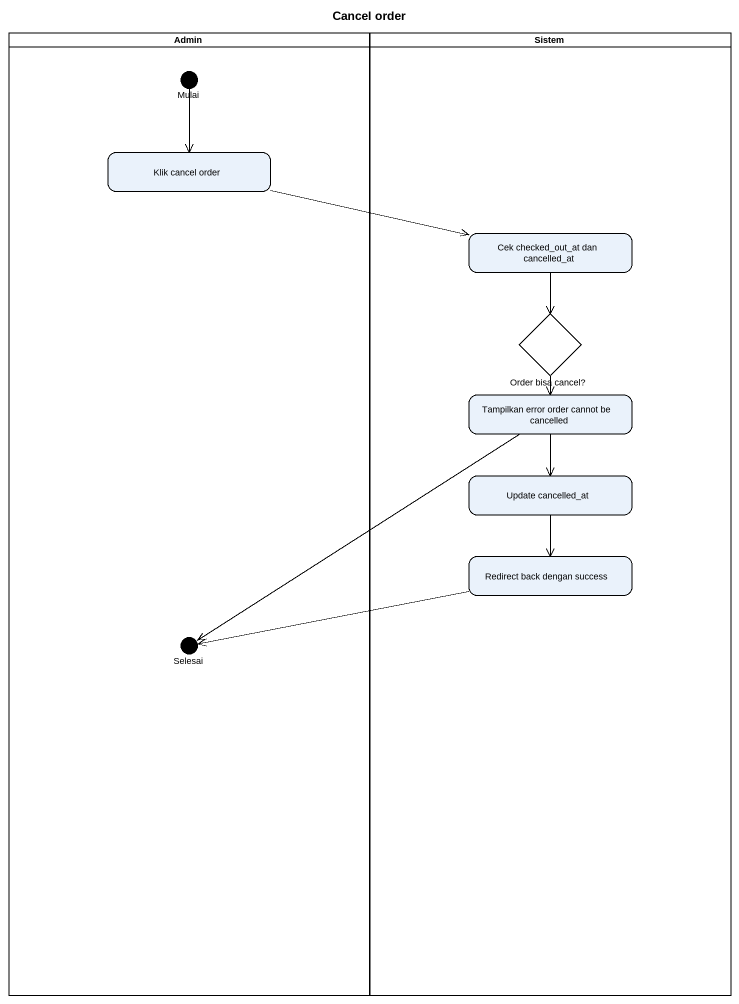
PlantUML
@startuml
title Cancel order
hide empty description
state Admin <<partition>> {
  state Mulai <<choice>>
  state "Klik cancel order" as Klik_cancel_order
  state Selesai <<choice>>
}
state Sistem <<partition>> {
  state "Cek checked_out_at dan cancelled_at" as Cek_checked_out_at_dan
  state "Order bisa cancel?" as Order_bisa_cancel <<choice>>
  state "Tampilkan error order cannot be cancelled" as Tampilkan_error_order
  state "Update cancelled_at" as Update_cancelled_at
  state "Redirect back dengan success" as Redirect_back_dengan_success
}
Mulai --> Klik_cancel_order
Klik_cancel_order -right-> Cek_checked_out_at_dan
Cek_checked_out_at_dan --> Order_bisa_cancel
Order_bisa_cancel --> Tampilkan_error_order
Order_bisa_cancel --> Update_cancelled_at
Tampilkan_error_order --> Update_cancelled_at
Tampilkan_error_order --> Selesai
Update_cancelled_at --> Redirect_back_dengan_success
Redirect_back_dengan_success -left-> Selesai
@enduml
